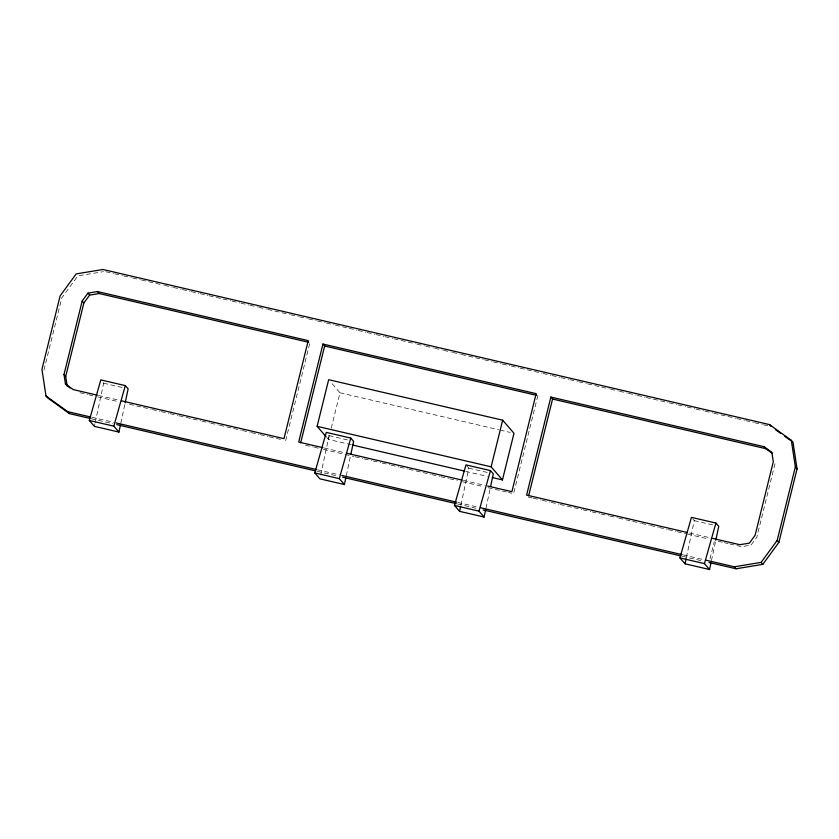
<?xml version="1.0" encoding="UTF-8"?>
<svg xmlns="http://www.w3.org/2000/svg" width="839" height="839" viewBox="0 0 839 839"><rect width="100%" height="100%" fill="white"/><g stroke="black" fill="none" stroke-linecap="round" stroke-linejoin="round"><path stroke-width="0.63" stroke-dasharray="4.2 3.15" d="M94.408 426.369L94.954 423.821M95.227 422.552L103.637 383.182L100.806 379.91M120.816 423.181L124.896 404.125M320.697 475.021L329.108 435.651L326.277 432.379M346.287 475.65L350.356 456.594M460.926 504.994L468.802 468.162L465.97 464.89M485.98 508.151L490.049 489.106M686.396 557.463L694.262 520.631L692.846 518.995M711.441 560.62L715.52 541.575M43.964 370.03L61.834 297.824L77.891 275.863L103.375 271.658M285.69 440.601L309.937 342.585M351.31 444.743L328.458 439.426L329.391 435.651M331.258 428.089L339.994 392.799L330.283 381.567M537.862 395.62L513.604 493.636L508.497 492.451M710.004 558.816L714.262 541.637M774.995 463.789L756.809 537.264L751.073 545.098L741.519 546.682L729.269 543.829M105.924 271.752L113.569 273.524M114.838 273.829L122.494 275.601M123.763 275.905L131.408 277.678M132.688 277.971L140.333 279.754M141.613 280.048L163.28 285.092M164.549 285.396L172.194 287.169M173.474 287.473L181.119 289.245M182.399 289.539L190.044 291.322M191.313 291.615L198.958 293.398M200.238 293.692L207.883 295.475M209.163 295.768L221.905 298.736M223.184 299.041L230.83 300.813M232.099 301.107L239.744 302.889M241.024 303.183L248.669 304.966M249.949 305.26L257.594 307.043M258.863 307.336L266.519 309.119M267.788 309.413L289.455 314.457M290.734 314.751L298.38 316.534M299.649 316.827L307.305 318.61M308.574 318.904L316.219 320.687M317.499 320.98L325.144 322.763M326.423 323.057L334.069 324.84M335.338 325.133L348.091 328.101M349.36 328.395L357.005 330.178M358.284 330.472L365.93 332.254M367.209 332.548L374.855 334.331M376.124 334.625L383.78 336.408M385.049 336.701L392.694 338.484M393.973 338.778L415.641 343.822M416.91 344.116L424.565 345.899M425.834 346.192L433.48 347.975M434.759 348.269L442.405 350.052M443.684 350.345L451.33 352.128M452.599 352.422L460.244 354.205M461.523 354.498L474.266 357.466M475.545 357.76L483.191 359.543M484.47 359.837L492.115 361.619M493.384 361.913L501.03 363.696M502.309 363.99L509.955 365.773M511.234 366.066L518.88 367.849M520.149 368.143L541.816 373.187M543.095 373.481L550.741 375.264M552.02 375.557L559.665 377.34M560.934 377.634L568.59 379.417M569.859 379.71L577.505 381.493M578.784 381.787L586.43 383.57M587.709 383.863L600.451 386.831M601.72 387.125L609.376 388.908M610.645 389.202L618.291 390.984M619.57 391.278L627.215 393.061M628.495 393.355L636.14 395.138M637.409 395.431L645.065 397.214M646.334 397.508L668.001 402.552M669.281 402.846L676.926 404.629M678.195 404.922L685.851 406.705M687.12 406.999L694.765 408.782M696.045 409.075L703.69 410.858M704.97 411.152L712.615 412.935M713.884 413.228L726.637 416.196M727.906 416.49L735.551 418.273M736.831 418.567L744.476 420.349M745.756 420.643L753.401 422.426M754.67 422.72L762.315 424.503M763.595 424.796L771.24 426.579M339.994 392.799L498.754 429.746M500.023 430.04L510.185 432.41M103.637 383.182L123.249 387.754M329.108 435.651L348.709 440.223M468.802 468.162L487.176 472.441M694.262 520.631L712.647 524.91M465.624 471.35L487.218 476.374M98.614 395.494L118.928 400.224M324.221 447.995L344.651 452.756M463.39 480.38L485.089 485.435M689.585 533.027L712.867 538.439M79.999 392.736L87.623 394.508M88.892 394.802L92.699 395.693M97.775 396.868L118.089 401.598M129.521 404.262L142.21 407.209M143.479 407.513L151.104 409.285M152.373 409.579L159.987 411.351M161.256 411.645L168.88 413.417M170.149 413.711L177.763 415.483M179.032 415.777L191.732 418.734M193.001 419.028L200.615 420.8M201.884 421.105L209.509 422.877M210.778 423.171L218.392 424.943M219.661 425.237L232.361 428.194M233.63 428.488L241.244 430.26M242.513 430.554L250.137 432.326M251.406 432.62L259.02 434.392M260.289 434.686L267.914 436.469M269.183 436.762L281.873 439.709M305.501 445.215L313.157 446.998M314.436 447.292L318.264 448.183M323.372 449.368L343.801 454.119M345.07 454.423L354.016 456.5M355.285 456.794L362.951 458.576M364.231 458.881L371.887 460.663M373.166 460.957L380.822 462.74M382.102 463.034L389.757 464.816M391.037 465.121L398.693 466.904M399.972 467.197L407.639 468.98M408.908 469.274L430.617 474.329M431.896 474.622L439.552 476.405M440.832 476.709L448.487 478.492M449.767 478.786L457.423 480.569M462.53 481.754L482.96 486.505M488.067 487.7L507.217 492.157M528.308 497.066L532.125 497.947M533.405 498.251L541.04 500.023M542.319 500.317L549.954 502.1M551.233 502.393L558.868 504.176M560.148 504.47L572.88 507.438M574.159 507.731L581.794 509.514M583.074 509.808L590.708 511.58M591.988 511.884L599.633 513.657M600.902 513.95L608.548 515.733M609.817 516.027L617.462 517.81M618.731 518.103L631.473 521.071M632.742 521.365L640.388 523.148M641.657 523.442L649.302 525.214M650.571 525.518L658.216 527.291M659.485 527.584L667.131 529.367M668.4 529.661L676.045 531.444M677.314 531.737L686.239 533.814M687.508 534.107L708.431 538.984M718.236 541.26L723.145 542.403M724.361 542.686L728.042 543.546M91.975 417.308L113.643 422.353M317.572 469.809L339.239 474.853M457.779 502.435L478.167 507.186M683.376 554.936L703.764 559.686M91.157 418.692L112.866 423.737M317.142 471.277L337.572 476.038M457.58 503.966L478.01 508.717M682.285 556.257L702.715 561.008M326.832 437.559L328.458 439.426"/><path stroke-width="1.26" d="M125.158 402.856L128.147 388.887L125.315 385.615L100.806 379.91L89.312 420.465L94.408 426.369L118.918 432.064L120.543 424.45M350.901 454.056L353.618 441.356L350.786 438.084L326.277 432.379L314.782 472.934L319.879 478.838L344.389 484.533L345.741 478.188M485.708 509.43L484.082 517.044L459.573 511.339L460.653 506.263M490.595 486.568L493.311 473.867L490.469 470.595L465.97 464.89L454.476 505.445L459.573 511.339M710.906 563.168L709.542 569.513L685.033 563.808L686.124 558.732M715.782 540.306L718.771 526.336L715.94 523.064L691.43 517.359L679.936 557.914L685.033 563.808M70.067 388.048L65.452 383.979L64.005 374.467L82.191 300.991L87.927 293.147L97.481 291.573L308.238 340.624L283.991 438.64L121.466 400.811M67.151 385.94L65.704 376.428L83.89 302.952L89.626 295.118L99.18 293.535L308.668 342.291M487.648 486.033L511.905 491.675L536.163 393.659L322.942 344.042L298.694 442.059L322.952 447.701M300.698 442.761L324.651 346.004L322.942 344.042M326.025 436.616L317.121 426.327L328.668 379.7L502.666 420.192L513.992 433.291L502.456 479.918L492.294 477.559M502.456 479.918L491.13 466.82L502.666 420.192M712.867 538.439L739.82 544.71L749.374 543.137L755.11 535.292L773.296 461.817L771.849 452.305L764.077 446.694L550.866 397.078L526.609 495.094L687.078 532.44M528.622 495.807L552.565 399.049L550.866 397.078M706.312 560.274L734.356 566.797L761.109 562.382L777.166 540.431L795.351 466.956L791.313 440.318L769.541 424.607L102.945 269.487L76.192 273.902L60.135 295.863L41.95 369.338L45.988 395.966L47.687 397.927L69.459 413.637L89.888 418.399M709.091 562.497L736.055 568.769L762.808 564.353L778.865 542.393L797.05 468.917L793.012 442.289L791.313 440.318M118.918 432.064L113.821 426.17L125.315 385.615M344.389 484.533L339.292 478.639L350.786 438.084M484.082 517.044L478.975 511.15L490.469 470.595M709.542 569.513L704.445 563.619L715.94 523.064M324.651 346.004L536.582 395.326M552.565 399.049L765.776 448.666L772.583 453.574M317.121 426.327L491.13 466.82M352.59 445.048L464.355 471.057M97.345 395.2L73.224 389.59L65.452 383.979M347.21 453.343L462.111 480.086M45.988 395.966L67.76 411.676L90.696 417.014M116.191 422.95L316.293 469.515M341.788 475.451L456.5 502.142M480.716 507.773L682.097 554.642M116.694 424.628L315.863 470.983M342.679 477.223L456.301 503.662M483.117 509.902L681.006 555.953M89.312 420.465L113.821 426.17M314.782 472.934L339.292 478.639M454.476 505.445L478.975 511.15M679.936 557.914L704.445 563.619M775.393 429.568L780.574 433.312M784.717 436.301L789.908 440.045M769.541 424.607L771.24 426.579M795.351 466.956L797.05 468.917M764.077 446.694L765.776 448.666M777.166 540.431L778.865 542.393M761.109 562.382L762.808 564.353M734.356 566.797L736.055 568.769M97.481 291.573L99.18 293.535M87.927 293.147L89.626 295.118M82.191 300.991L83.89 302.952M64.005 374.467L65.704 376.428M67.76 411.676L69.459 413.637"/></g></svg>
